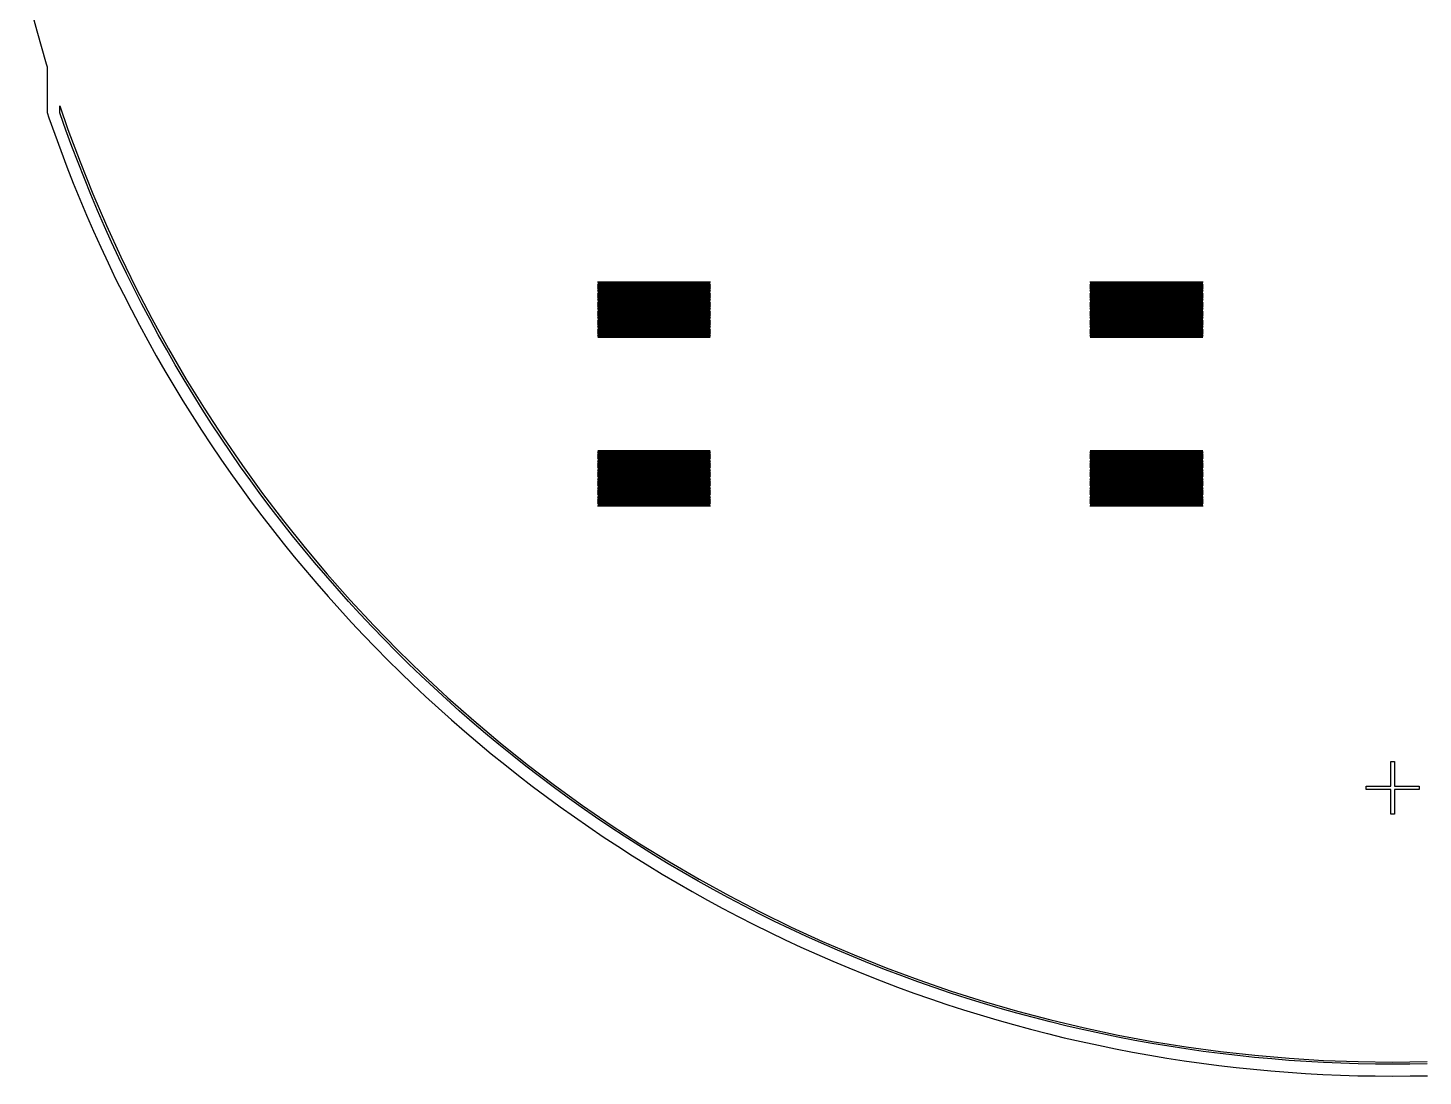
# Model space of a CAD drawing. Extents: x -18 to 83, y -18 to 83.
# Drawn here: x -16.25 to 33.33, y -18.25 to 19.02 of the extents above; entities that cross this region are included whole.
import ezdxf

# ---------------------------------------------------------------- set-up
doc = ezdxf.new("R2010")
doc.units = 0

msp = doc.modelspace()

# ---------------------------------------------------------------- linework, layer by layer
for p, q in [((-16.2516, 20.101), (-15.9388, 18.9144)), ((-15.9388, 18.9144), (-15.597, 17.7358)), ((-15.597, 17.7358), (-15.5641, 17.6318)), ((-15.5641, 17.6318), (-15.5641, 16.0025)), ((-15.5641, 16.0025), (-15.5032, 15.8218)), ((-15.115, 16.0008), (-15.115, 16.2421)), ((-15.115, 16.2421), (-14.8272, 15.4055)), ((-15.1013, 15.9601), (-15.115, 16.0008)), ((-14.8978, 15.3802), (-15.1013, 15.9601)), ((-15.5032, 15.8218), (-15.298, 15.2371)), ((-14.6872, 14.8029), (-14.8978, 15.3802)), ((-14.8272, 15.4055), (-14.3996, 14.2552)), ((-15.298, 15.2371), (-15.0856, 14.6549)), ((-15.0856, 14.6549), (-14.8661, 14.0753)), ((-14.4696, 14.2283), (-14.6872, 14.8029)), ((-14.8661, 14.0753), (-14.6396, 13.4985)), ((-14.2449, 13.6563), (-14.4696, 14.2283)), ((-14.3996, 14.2552), (-13.944, 13.1158)), ((-14.6396, 13.4985), (-14.4059, 12.9245)), ((-14.0133, 13.0871), (-14.2449, 13.6563)), ((-14.4059, 12.9245), (-14.1652, 12.3534)), ((-13.7746, 12.5209), (-14.0133, 13.0871)), ((-13.944, 13.1158), (-13.4605, 11.9879)), ((-13.5291, 11.9576), (-13.7746, 12.5209)), ((-14.1652, 12.3534), (-13.9176, 11.7853)), ((-13.2766, 11.3973), (-13.5291, 11.9576)), ((-13.4605, 11.9879), (-12.9495, 10.8722)), ((-13.9176, 11.7853), (-13.663, 11.2203)), ((-13.663, 11.2203), (-13.4015, 10.6585)), ((-13.0173, 10.8402), (-13.2766, 11.3973)), ((-13.4015, 10.6585), (-13.1331, 10.0999)), ((-12.7511, 10.2863), (-13.0173, 10.8402)), ((-12.9495, 10.8722), (-12.4112, 9.76942)), ((-13.1331, 10.0999), (-12.8578, 9.54463)), ((-12.4782, 9.73572), (-12.7511, 10.2863)), ((4, 9.97499), (4, 9.98499)), ((4, 9.98499), (8, 9.98499)), ((8, 9.97499), (4, 9.97499)), ((4, 9.935), (4, 9.94499)), ((4, 9.94499), (8, 9.94499)), ((8, 9.935), (4, 9.935)), ((8, 9.98499), (8, 9.97499)), ((8, 9.94499), (8, 9.935)), ((21.5, 9.97499), (21.5, 9.98499)), ((21.5, 9.98499), (25.5, 9.98499)), ((25.5, 9.97499), (21.5, 9.97499)), ((21.5, 9.935), (21.5, 9.94499)), ((21.5, 9.94499), (25.5, 9.94499)), ((25.5, 9.935), (21.5, 9.935)), ((25.5, 9.98499), (25.5, 9.97499)), ((25.5, 9.94499), (25.5, 9.935)), ((-12.8578, 9.54463), (-12.5758, 8.9928)), ((-12.1985, 9.18854), (-12.4782, 9.73572)), ((-12.4112, 9.76942), (-11.8461, 8.68016)), ((4, 9.89499), (4, 9.905)), ((4, 9.905), (8, 9.905)), ((8, 9.89499), (4, 9.89499)), ((4, 9.855), (4, 9.86499)), ((4, 9.86499), (8, 9.86499)), ((8, 9.855), (4, 9.855)), ((4, 9.81499), (4, 9.825)), ((4, 9.825), (8, 9.825)), ((8, 9.81499), (4, 9.81499)), ((4, 9.77499), (4, 9.78499)), ((4, 9.78499), (8, 9.78499)), ((8, 9.77499), (4, 9.77499)), ((4, 9.73499), (4, 9.745)), ((4, 9.745), (8, 9.745)), ((8, 9.73499), (4, 9.73499)), ((4, 9.69499), (4, 9.70499)), ((4, 9.70499), (8, 9.70499)), ((8, 9.69499), (4, 9.69499)), ((4, 9.655), (4, 9.66499)), ((4, 9.66499), (8, 9.66499)), ((8, 9.655), (4, 9.655)), ((4, 9.61499), (4, 9.625)), ((4, 9.625), (8, 9.625)), ((8, 9.61499), (4, 9.61499)), ((4, 9.575), (4, 9.58499)), ((4, 9.58499), (8, 9.58499)), ((8, 9.575), (4, 9.575)), ((4, 9.53499), (4, 9.545)), ((4, 9.545), (8, 9.545)), ((8, 9.53499), (4, 9.53499)), ((4, 9.495), (4, 9.50499)), ((4, 9.50499), (8, 9.50499)), ((8, 9.495), (4, 9.495)), ((4, 9.45499), (4, 9.465)), ((4, 9.465), (8, 9.465)), ((8, 9.45499), (4, 9.45499)), ((4, 9.41499), (4, 9.42499)), ((4, 9.42499), (8, 9.42499)), ((8, 9.905), (8, 9.89499)), ((8, 9.86499), (8, 9.855)), ((8, 9.825), (8, 9.81499)), ((8, 9.78499), (8, 9.77499)), ((8, 9.745), (8, 9.73499)), ((8, 9.70499), (8, 9.69499)), ((8, 9.66499), (8, 9.655)), ((8, 9.625), (8, 9.61499)), ((8, 9.58499), (8, 9.575)), ((8, 9.545), (8, 9.53499)), ((8, 9.50499), (8, 9.495)), ((8, 9.465), (8, 9.45499)), ((8, 9.42499), (8, 9.41499)), ((21.5, 9.89499), (21.5, 9.905)), ((21.5, 9.905), (25.5, 9.905)), ((25.5, 9.89499), (21.5, 9.89499)), ((21.5, 9.855), (21.5, 9.86499)), ((21.5, 9.86499), (25.5, 9.86499)), ((25.5, 9.855), (21.5, 9.855)), ((21.5, 9.81499), (21.5, 9.825)), ((21.5, 9.825), (25.5, 9.825)), ((25.5, 9.81499), (21.5, 9.81499)), ((21.5, 9.77499), (21.5, 9.78499)), ((21.5, 9.78499), (25.5, 9.78499)), ((25.5, 9.77499), (21.5, 9.77499)), ((21.5, 9.73499), (21.5, 9.745)), ((21.5, 9.745), (25.5, 9.745)), ((25.5, 9.73499), (21.5, 9.73499)), ((21.5, 9.69499), (21.5, 9.70499)), ((21.5, 9.70499), (25.5, 9.70499)), ((25.5, 9.69499), (21.5, 9.69499)), ((21.5, 9.655), (21.5, 9.66499)), ((21.5, 9.66499), (25.5, 9.66499)), ((25.5, 9.655), (21.5, 9.655)), ((21.5, 9.61499), (21.5, 9.625)), ((21.5, 9.625), (25.5, 9.625)), ((25.5, 9.61499), (21.5, 9.61499)), ((21.5, 9.575), (21.5, 9.58499)), ((21.5, 9.58499), (25.5, 9.58499)), ((25.5, 9.575), (21.5, 9.575)), ((21.5, 9.53499), (21.5, 9.545)), ((21.5, 9.545), (25.5, 9.545)), ((25.5, 9.53499), (21.5, 9.53499)), ((21.5, 9.495), (21.5, 9.50499)), ((21.5, 9.50499), (25.5, 9.50499)), ((25.5, 9.495), (21.5, 9.495)), ((21.5, 9.45499), (21.5, 9.465)), ((21.5, 9.465), (25.5, 9.465)), ((25.5, 9.45499), (21.5, 9.45499)), ((21.5, 9.41499), (21.5, 9.42499)), ((21.5, 9.42499), (25.5, 9.42499)), ((25.5, 9.905), (25.5, 9.89499)), ((25.5, 9.86499), (25.5, 9.855)), ((25.5, 9.825), (25.5, 9.81499)), ((25.5, 9.78499), (25.5, 9.77499)), ((25.5, 9.745), (25.5, 9.73499)), ((25.5, 9.70499), (25.5, 9.69499)), ((25.5, 9.66499), (25.5, 9.655)), ((25.5, 9.625), (25.5, 9.61499)), ((25.5, 9.58499), (25.5, 9.575)), ((25.5, 9.545), (25.5, 9.53499)), ((25.5, 9.50499), (25.5, 9.495)), ((25.5, 9.465), (25.5, 9.45499)), ((25.5, 9.42499), (25.5, 9.41499)), ((-12.5758, 8.9928), (-12.287, 8.44447)), ((-11.9122, 8.64482), (-12.1985, 9.18854)), ((8, 9.41499), (4, 9.41499)), ((4, 9.375), (4, 9.38499)), ((4, 9.38499), (8, 9.38499)), ((8, 9.375), (4, 9.375)), ((4, 9.33499), (4, 9.34499)), ((4, 9.34499), (8, 9.34499)), ((8, 9.33499), (4, 9.33499)), ((4, 9.295), (4, 9.30499)), ((4, 9.30499), (8, 9.30499)), ((8, 9.295), (4, 9.295)), ((4, 9.25499), (4, 9.265)), ((4, 9.265), (8, 9.265)), ((8, 9.25499), (4, 9.25499)), ((4, 9.215), (4, 9.22499)), ((4, 9.22499), (8, 9.22499)), ((8, 9.215), (4, 9.215)), ((4, 9.17499), (4, 9.185)), ((4, 9.185), (8, 9.185)), ((8, 9.17499), (4, 9.17499)), ((4, 9.13499), (4, 9.14499)), ((4, 9.14499), (8, 9.14499)), ((8, 9.13499), (4, 9.13499)), ((4, 9.09499), (4, 9.105)), ((4, 9.105), (8, 9.105)), ((8, 9.09499), (4, 9.09499)), ((4, 9.05499), (4, 9.06499)), ((4, 9.06499), (8, 9.06499)), ((8, 9.05499), (4, 9.05499)), ((4, 9.015), (4, 9.02499)), ((4, 9.02499), (8, 9.02499)), ((8, 9.015), (4, 9.015)), ((4, 8.97501), (4, 8.985)), ((4, 8.985), (8, 8.985)), ((8, 8.97501), (4, 8.97501)), ((4, 8.93501), (4, 8.94501)), ((4, 8.94501), (8, 8.94501)), ((8, 8.93501), (4, 8.93501)), ((8, 9.38499), (8, 9.375)), ((8, 9.34499), (8, 9.33499)), ((8, 9.30499), (8, 9.295)), ((8, 9.265), (8, 9.25499)), ((8, 9.22499), (8, 9.215)), ((8, 9.185), (8, 9.17499)), ((8, 9.14499), (8, 9.13499)), ((8, 9.105), (8, 9.09499)), ((8, 9.06499), (8, 9.05499)), ((8, 9.02499), (8, 9.015)), ((8, 8.985), (8, 8.97501)), ((8, 8.94501), (8, 8.93501)), ((25.5, 9.41499), (21.5, 9.41499)), ((21.5, 9.375), (21.5, 9.38499)), ((21.5, 9.38499), (25.5, 9.38499)), ((25.5, 9.375), (21.5, 9.375)), ((21.5, 9.33499), (21.5, 9.34499)), ((21.5, 9.34499), (25.5, 9.34499)), ((25.5, 9.33499), (21.5, 9.33499)), ((21.5, 9.295), (21.5, 9.30499)), ((21.5, 9.30499), (25.5, 9.30499)), ((25.5, 9.295), (21.5, 9.295)), ((21.5, 9.25499), (21.5, 9.265)), ((21.5, 9.265), (25.5, 9.265)), ((25.5, 9.25499), (21.5, 9.25499)), ((21.5, 9.215), (21.5, 9.22499)), ((21.5, 9.22499), (25.5, 9.22499)), ((25.5, 9.215), (21.5, 9.215)), ((21.5, 9.17499), (21.5, 9.185)), ((21.5, 9.185), (25.5, 9.185)), ((25.5, 9.17499), (21.5, 9.17499)), ((21.5, 9.13499), (21.5, 9.14499)), ((21.5, 9.14499), (25.5, 9.14499)), ((25.5, 9.13499), (21.5, 9.13499)), ((21.5, 9.09499), (21.5, 9.105)), ((21.5, 9.105), (25.5, 9.105)), ((25.5, 9.09499), (21.5, 9.09499)), ((21.5, 9.05499), (21.5, 9.06499)), ((21.5, 9.06499), (25.5, 9.06499)), ((25.5, 9.05499), (21.5, 9.05499)), ((21.5, 9.015), (21.5, 9.02499)), ((21.5, 9.02499), (25.5, 9.02499)), ((25.5, 9.015), (21.5, 9.015)), ((21.5, 8.97501), (21.5, 8.985)), ((21.5, 8.985), (25.5, 8.985)), ((25.5, 8.97501), (21.5, 8.97501)), ((21.5, 8.93501), (21.5, 8.94501)), ((21.5, 8.94501), (25.5, 8.94501)), ((25.5, 8.93501), (21.5, 8.93501)), ((25.5, 9.38499), (25.5, 9.375)), ((25.5, 9.34499), (25.5, 9.33499)), ((25.5, 9.30499), (25.5, 9.295)), ((25.5, 9.265), (25.5, 9.25499)), ((25.5, 9.22499), (25.5, 9.215)), ((25.5, 9.185), (25.5, 9.17499)), ((25.5, 9.14499), (25.5, 9.13499)), ((25.5, 9.105), (25.5, 9.09499)), ((25.5, 9.06499), (25.5, 9.05499)), ((25.5, 9.02499), (25.5, 9.015)), ((25.5, 8.985), (25.5, 8.97501)), ((25.5, 8.94501), (25.5, 8.93501)), ((-12.287, 8.44447), (-11.9915, 7.89972)), ((-11.6192, 8.10466), (-11.9122, 8.64482)), ((-11.8461, 8.68016), (-11.2543, 7.60509)), ((4, 8.895), (4, 8.90501)), ((4, 8.90501), (8, 8.90501)), ((8, 8.895), (4, 8.895)), ((4, 8.85501), (4, 8.86501)), ((4, 8.86501), (8, 8.86501)), ((8, 8.85501), (4, 8.85501)), ((4, 8.815), (4, 8.82501)), ((4, 8.82501), (8, 8.82501)), ((8, 8.815), (4, 8.815)), ((4, 8.77501), (4, 8.785)), ((4, 8.785), (8, 8.785)), ((8, 8.77501), (4, 8.77501)), ((4, 8.735), (4, 8.74501)), ((4, 8.74501), (8, 8.74501)), ((8, 8.735), (4, 8.735)), ((4, 8.69501), (4, 8.705)), ((4, 8.705), (8, 8.705)), ((8, 8.69501), (4, 8.69501)), ((4, 8.65501), (4, 8.66501)), ((4, 8.66501), (8, 8.66501)), ((8, 8.65501), (4, 8.65501)), ((4, 8.61501), (4, 8.625)), ((4, 8.625), (8, 8.625)), ((8, 8.61501), (4, 8.61501)), ((4, 8.57501), (4, 8.58501)), ((4, 8.58501), (8, 8.58501)), ((8, 8.57501), (4, 8.57501)), ((4, 8.535), (4, 8.54501)), ((4, 8.54501), (8, 8.54501)), ((8, 8.535), (4, 8.535)), ((4, 8.49501), (4, 8.505)), ((4, 8.505), (8, 8.505)), ((8, 8.49501), (4, 8.49501)), ((4, 8.455), (4, 8.46501)), ((4, 8.46501), (8, 8.46501)), ((8, 8.455), (4, 8.455)), ((8, 8.90501), (8, 8.895)), ((8, 8.86501), (8, 8.85501)), ((8, 8.82501), (8, 8.815)), ((8, 8.785), (8, 8.77501)), ((8, 8.74501), (8, 8.735)), ((8, 8.705), (8, 8.69501)), ((8, 8.66501), (8, 8.65501)), ((8, 8.625), (8, 8.61501)), ((8, 8.58501), (8, 8.57501)), ((8, 8.54501), (8, 8.535)), ((8, 8.505), (8, 8.49501)), ((8, 8.46501), (8, 8.455)), ((21.5, 8.895), (21.5, 8.90501)), ((21.5, 8.90501), (25.5, 8.90501)), ((25.5, 8.895), (21.5, 8.895)), ((21.5, 8.85501), (21.5, 8.86501)), ((21.5, 8.86501), (25.5, 8.86501)), ((25.5, 8.85501), (21.5, 8.85501)), ((21.5, 8.815), (21.5, 8.82501)), ((21.5, 8.82501), (25.5, 8.82501)), ((25.5, 8.815), (21.5, 8.815)), ((21.5, 8.77501), (21.5, 8.785)), ((21.5, 8.785), (25.5, 8.785)), ((25.5, 8.77501), (21.5, 8.77501)), ((21.5, 8.735), (21.5, 8.74501)), ((21.5, 8.74501), (25.5, 8.74501)), ((25.5, 8.735), (21.5, 8.735)), ((21.5, 8.69501), (21.5, 8.705)), ((21.5, 8.705), (25.5, 8.705)), ((25.5, 8.69501), (21.5, 8.69501)), ((21.5, 8.65501), (21.5, 8.66501)), ((21.5, 8.66501), (25.5, 8.66501)), ((25.5, 8.65501), (21.5, 8.65501)), ((21.5, 8.61501), (21.5, 8.625)), ((21.5, 8.625), (25.5, 8.625)), ((25.5, 8.61501), (21.5, 8.61501)), ((21.5, 8.57501), (21.5, 8.58501)), ((21.5, 8.58501), (25.5, 8.58501)), ((25.5, 8.57501), (21.5, 8.57501)), ((21.5, 8.535), (21.5, 8.54501)), ((21.5, 8.54501), (25.5, 8.54501)), ((25.5, 8.535), (21.5, 8.535)), ((21.5, 8.49501), (21.5, 8.505)), ((21.5, 8.505), (25.5, 8.505)), ((25.5, 8.49501), (21.5, 8.49501)), ((21.5, 8.455), (21.5, 8.46501)), ((21.5, 8.46501), (25.5, 8.46501)), ((25.5, 8.455), (21.5, 8.455)), ((25.5, 8.90501), (25.5, 8.895)), ((25.5, 8.86501), (25.5, 8.85501)), ((25.5, 8.82501), (25.5, 8.815)), ((25.5, 8.785), (25.5, 8.77501)), ((25.5, 8.74501), (25.5, 8.735)), ((25.5, 8.705), (25.5, 8.69501)), ((25.5, 8.66501), (25.5, 8.65501)), ((25.5, 8.625), (25.5, 8.61501)), ((25.5, 8.58501), (25.5, 8.57501)), ((25.5, 8.54501), (25.5, 8.535)), ((25.5, 8.505), (25.5, 8.49501)), ((25.5, 8.46501), (25.5, 8.455)), ((-11.3196, 7.56813), (-11.6192, 8.10466)), ((4, 8.41501), (4, 8.425)), ((4, 8.425), (8, 8.425)), ((8, 8.41501), (4, 8.41501)), ((4, 8.375), (4, 8.38501)), ((4, 8.38501), (8, 8.38501)), ((8, 8.375), (4, 8.375)), ((4, 8.33501), (4, 8.345)), ((4, 8.345), (8, 8.345)), ((8, 8.33501), (4, 8.33501)), ((4, 8.29501), (4, 8.30501)), ((4, 8.30501), (8, 8.30501)), ((8, 8.29501), (4, 8.29501)), ((4, 8.255), (4, 8.26501)), ((4, 8.26501), (8, 8.26501)), ((8, 8.255), (4, 8.255)), ((4, 8.21501), (4, 8.22501)), ((4, 8.22501), (8, 8.22501)), ((8, 8.21501), (4, 8.21501)), ((4, 8.175), (4, 8.18501)), ((4, 8.18501), (8, 8.18501)), ((8, 8.175), (4, 8.175)), ((4, 8.13501), (4, 8.145)), ((4, 8.145), (8, 8.145)), ((8, 8.13501), (4, 8.13501)), ((4, 8.095), (4, 8.10501)), ((4, 8.10501), (8, 8.10501)), ((8, 8.095), (4, 8.095)), ((4, 8.05501), (4, 8.065)), ((4, 8.065), (8, 8.065)), ((8, 8.05501), (4, 8.05501)), ((4, 8.01501), (4, 8.02501)), ((4, 8.02501), (8, 8.02501)), ((8, 8.01501), (4, 8.01501)), ((8, 8.425), (8, 8.41501)), ((8, 8.38501), (8, 8.375)), ((8, 8.345), (8, 8.33501)), ((8, 8.30501), (8, 8.29501)), ((8, 8.26501), (8, 8.255)), ((8, 8.22501), (8, 8.21501)), ((8, 8.18501), (8, 8.175)), ((8, 8.145), (8, 8.13501)), ((8, 8.10501), (8, 8.095)), ((8, 8.065), (8, 8.05501)), ((8, 8.02501), (8, 8.01501)), ((21.5, 8.41501), (21.5, 8.425)), ((21.5, 8.425), (25.5, 8.425)), ((25.5, 8.41501), (21.5, 8.41501)), ((21.5, 8.375), (21.5, 8.38501)), ((21.5, 8.38501), (25.5, 8.38501)), ((25.5, 8.375), (21.5, 8.375)), ((21.5, 8.33501), (21.5, 8.345)), ((21.5, 8.345), (25.5, 8.345)), ((25.5, 8.33501), (21.5, 8.33501)), ((21.5, 8.29501), (21.5, 8.30501)), ((21.5, 8.30501), (25.5, 8.30501)), ((25.5, 8.29501), (21.5, 8.29501)), ((21.5, 8.255), (21.5, 8.26501)), ((21.5, 8.26501), (25.5, 8.26501)), ((25.5, 8.255), (21.5, 8.255)), ((21.5, 8.21501), (21.5, 8.22501)), ((21.5, 8.22501), (25.5, 8.22501)), ((25.5, 8.21501), (21.5, 8.21501)), ((21.5, 8.175), (21.5, 8.18501)), ((21.5, 8.18501), (25.5, 8.18501)), ((25.5, 8.175), (21.5, 8.175)), ((21.5, 8.13501), (21.5, 8.145)), ((21.5, 8.145), (25.5, 8.145)), ((25.5, 8.13501), (21.5, 8.13501)), ((21.5, 8.095), (21.5, 8.10501)), ((21.5, 8.10501), (25.5, 8.10501)), ((25.5, 8.095), (21.5, 8.095)), ((21.5, 8.05501), (21.5, 8.065)), ((21.5, 8.065), (25.5, 8.065)), ((25.5, 8.05501), (21.5, 8.05501)), ((21.5, 8.01501), (21.5, 8.02501)), ((21.5, 8.02501), (25.5, 8.02501)), ((25.5, 8.01501), (21.5, 8.01501)), ((25.5, 8.425), (25.5, 8.41501)), ((25.5, 8.38501), (25.5, 8.375)), ((25.5, 8.345), (25.5, 8.33501)), ((25.5, 8.30501), (25.5, 8.29501)), ((25.5, 8.26501), (25.5, 8.255)), ((25.5, 8.22501), (25.5, 8.21501)), ((25.5, 8.18501), (25.5, 8.175)), ((25.5, 8.145), (25.5, 8.13501)), ((25.5, 8.10501), (25.5, 8.095)), ((25.5, 8.065), (25.5, 8.05501)), ((25.5, 8.02501), (25.5, 8.01501)), ((-11.9915, 7.89972), (-11.6894, 7.35864)), ((-11.0134, 7.03532), (-11.3196, 7.56813)), ((-11.2543, 7.60509), (-10.6364, 6.54486)), ((-11.6894, 7.35864), (-11.3806, 6.82132)), ((-10.7008, 6.50632), (-11.0134, 7.03532)), ((-11.3806, 6.82132), (-11.0653, 6.28781)), ((-10.3816, 5.98119), (-10.7008, 6.50632)), ((-10.6364, 6.54486), (-9.99268, 5.50011)), ((-11.0653, 6.28781), (-10.7434, 5.75822)), ((-10.056, 5.46001), (-10.3816, 5.98119)), ((-10.7434, 5.75822), (-10.4151, 5.23262)), ((-9.72409, 4.94286), (-10.056, 5.46001)), ((-9.99268, 5.50011), (-9.32347, 4.47148)), ((-10.4151, 5.23262), (-10.0803, 4.71109)), ((-10.0803, 4.71109), (-9.73921, 4.19371)), ((-9.38583, 4.42982), (-9.72409, 4.94286)), ((-9.32347, 4.47148), (-8.62923, 3.45958)), ((-9.73921, 4.19371), (-9.39175, 3.68056)), ((-9.04131, 3.92099), (-9.38583, 4.42982)), ((4, 3.97499), (4, 3.98499)), ((4, 3.98499), (8, 3.98499)), ((8, 3.97499), (4, 3.97499)), ((8, 3.98499), (8, 3.97499)), ((21.5, 3.97499), (21.5, 3.98499)), ((21.5, 3.98499), (25.5, 3.98499)), ((25.5, 3.97499), (21.5, 3.97499)), ((25.5, 3.98499), (25.5, 3.97499)), ((-9.39175, 3.68056), (-9.03802, 3.17169)), ((-8.69055, 3.41641), (-9.04131, 3.92099)), ((4, 3.935), (4, 3.94499)), ((4, 3.94499), (8, 3.94499)), ((8, 3.935), (4, 3.935)), ((4, 3.89499), (4, 3.905)), ((4, 3.905), (8, 3.905)), ((8, 3.89499), (4, 3.89499)), ((4, 3.855), (4, 3.86499)), ((4, 3.86499), (8, 3.86499)), ((8, 3.855), (4, 3.855)), ((4, 3.81499), (4, 3.825)), ((4, 3.825), (8, 3.825)), ((8, 3.81499), (4, 3.81499)), ((4, 3.77499), (4, 3.78499)), ((4, 3.78499), (8, 3.78499)), ((8, 3.77499), (4, 3.77499)), ((4, 3.73499), (4, 3.745)), ((4, 3.745), (8, 3.745)), ((8, 3.73499), (4, 3.73499)), ((4, 3.69499), (4, 3.70499)), ((4, 3.70499), (8, 3.70499)), ((8, 3.69499), (4, 3.69499)), ((4, 3.655), (4, 3.66499)), ((4, 3.66499), (8, 3.66499)), ((8, 3.655), (4, 3.655)), ((4, 3.61499), (4, 3.625)), ((4, 3.625), (8, 3.625)), ((8, 3.61499), (4, 3.61499)), ((4, 3.575), (4, 3.58499)), ((4, 3.58499), (8, 3.58499)), ((8, 3.575), (4, 3.575)), ((4, 3.53499), (4, 3.545)), ((4, 3.545), (8, 3.545)), ((8, 3.53499), (4, 3.53499)), ((4, 3.495), (4, 3.50499)), ((4, 3.50499), (8, 3.50499)), ((8, 3.495), (4, 3.495)), ((8, 3.94499), (8, 3.935)), ((8, 3.905), (8, 3.89499)), ((8, 3.86499), (8, 3.855)), ((8, 3.825), (8, 3.81499)), ((8, 3.78499), (8, 3.77499)), ((8, 3.745), (8, 3.73499)), ((8, 3.70499), (8, 3.69499)), ((8, 3.66499), (8, 3.655)), ((8, 3.625), (8, 3.61499)), ((8, 3.58499), (8, 3.575)), ((8, 3.545), (8, 3.53499)), ((8, 3.50499), (8, 3.495)), ((21.5, 3.935), (21.5, 3.94499)), ((21.5, 3.94499), (25.5, 3.94499)), ((25.5, 3.935), (21.5, 3.935)), ((21.5, 3.89499), (21.5, 3.905)), ((21.5, 3.905), (25.5, 3.905)), ((25.5, 3.89499), (21.5, 3.89499)), ((21.5, 3.855), (21.5, 3.86499)), ((21.5, 3.86499), (25.5, 3.86499)), ((25.5, 3.855), (21.5, 3.855)), ((21.5, 3.81499), (21.5, 3.825)), ((21.5, 3.825), (25.5, 3.825)), ((25.5, 3.81499), (21.5, 3.81499)), ((21.5, 3.77499), (21.5, 3.78499)), ((21.5, 3.78499), (25.5, 3.78499)), ((25.5, 3.77499), (21.5, 3.77499)), ((21.5, 3.73499), (21.5, 3.745)), ((21.5, 3.745), (25.5, 3.745)), ((25.5, 3.73499), (21.5, 3.73499)), ((21.5, 3.69499), (21.5, 3.70499)), ((21.5, 3.70499), (25.5, 3.70499)), ((25.5, 3.69499), (21.5, 3.69499)), ((21.5, 3.655), (21.5, 3.66499)), ((21.5, 3.66499), (25.5, 3.66499)), ((25.5, 3.655), (21.5, 3.655)), ((21.5, 3.61499), (21.5, 3.625)), ((21.5, 3.625), (25.5, 3.625)), ((25.5, 3.61499), (21.5, 3.61499)), ((21.5, 3.575), (21.5, 3.58499)), ((21.5, 3.58499), (25.5, 3.58499)), ((25.5, 3.575), (21.5, 3.575)), ((21.5, 3.53499), (21.5, 3.545)), ((21.5, 3.545), (25.5, 3.545)), ((25.5, 3.53499), (21.5, 3.53499)), ((21.5, 3.495), (21.5, 3.50499)), ((21.5, 3.50499), (25.5, 3.50499)), ((25.5, 3.495), (21.5, 3.495)), ((25.5, 3.94499), (25.5, 3.935)), ((25.5, 3.905), (25.5, 3.89499)), ((25.5, 3.86499), (25.5, 3.855)), ((25.5, 3.825), (25.5, 3.81499)), ((25.5, 3.78499), (25.5, 3.77499)), ((25.5, 3.745), (25.5, 3.73499)), ((25.5, 3.70499), (25.5, 3.69499)), ((25.5, 3.66499), (25.5, 3.655)), ((25.5, 3.625), (25.5, 3.61499)), ((25.5, 3.58499), (25.5, 3.575)), ((25.5, 3.545), (25.5, 3.53499)), ((25.5, 3.50499), (25.5, 3.495)), ((-9.03802, 3.17169), (-8.67809, 2.66722)), ((-8.33363, 2.91618), (-8.69055, 3.41641)), ((-8.62923, 3.45958), (-7.91037, 2.46503)), ((4, 3.45499), (4, 3.465)), ((4, 3.465), (8, 3.465)), ((8, 3.45499), (4, 3.45499)), ((4, 3.41499), (4, 3.42499)), ((4, 3.42499), (8, 3.42499)), ((8, 3.41499), (4, 3.41499)), ((4, 3.375), (4, 3.38499)), ((4, 3.38499), (8, 3.38499)), ((8, 3.375), (4, 3.375)), ((4, 3.33499), (4, 3.34499)), ((4, 3.34499), (8, 3.34499)), ((8, 3.33499), (4, 3.33499)), ((4, 3.295), (4, 3.30499)), ((4, 3.30499), (8, 3.30499)), ((8, 3.295), (4, 3.295)), ((4, 3.25499), (4, 3.265)), ((4, 3.265), (8, 3.265)), ((8, 3.25499), (4, 3.25499)), ((4, 3.215), (4, 3.22499)), ((4, 3.22499), (8, 3.22499)), ((8, 3.215), (4, 3.215)), ((4, 3.17499), (4, 3.185)), ((4, 3.185), (8, 3.185)), ((8, 3.17499), (4, 3.17499)), ((4, 3.13499), (4, 3.14499)), ((4, 3.14499), (8, 3.14499)), ((8, 3.13499), (4, 3.13499)), ((4, 3.09499), (4, 3.105)), ((4, 3.105), (8, 3.105)), ((8, 3.09499), (4, 3.09499)), ((4, 3.05499), (4, 3.06499)), ((4, 3.06499), (8, 3.06499)), ((8, 3.05499), (4, 3.05499)), ((4, 3.015), (4, 3.02499)), ((4, 3.02499), (8, 3.02499)), ((8, 3.015), (4, 3.015)), ((4, 2.97501), (4, 2.985)), ((4, 2.985), (8, 2.985)), ((8, 3.465), (8, 3.45499)), ((8, 3.42499), (8, 3.41499)), ((8, 3.38499), (8, 3.375)), ((8, 3.34499), (8, 3.33499)), ((8, 3.30499), (8, 3.295)), ((8, 3.265), (8, 3.25499)), ((8, 3.22499), (8, 3.215)), ((8, 3.185), (8, 3.17499)), ((8, 3.14499), (8, 3.13499)), ((8, 3.105), (8, 3.09499)), ((8, 3.06499), (8, 3.05499)), ((8, 3.02499), (8, 3.015)), ((8, 2.985), (8, 2.97501)), ((21.5, 3.45499), (21.5, 3.465)), ((21.5, 3.465), (25.5, 3.465)), ((25.5, 3.45499), (21.5, 3.45499)), ((21.5, 3.41499), (21.5, 3.42499)), ((21.5, 3.42499), (25.5, 3.42499)), ((25.5, 3.41499), (21.5, 3.41499)), ((21.5, 3.375), (21.5, 3.38499)), ((21.5, 3.38499), (25.5, 3.38499)), ((25.5, 3.375), (21.5, 3.375)), ((21.5, 3.33499), (21.5, 3.34499)), ((21.5, 3.34499), (25.5, 3.34499)), ((25.5, 3.33499), (21.5, 3.33499)), ((21.5, 3.295), (21.5, 3.30499)), ((21.5, 3.30499), (25.5, 3.30499)), ((25.5, 3.295), (21.5, 3.295)), ((21.5, 3.25499), (21.5, 3.265)), ((21.5, 3.265), (25.5, 3.265)), ((25.5, 3.25499), (21.5, 3.25499)), ((21.5, 3.215), (21.5, 3.22499)), ((21.5, 3.22499), (25.5, 3.22499)), ((25.5, 3.215), (21.5, 3.215)), ((21.5, 3.17499), (21.5, 3.185)), ((21.5, 3.185), (25.5, 3.185)), ((25.5, 3.17499), (21.5, 3.17499)), ((21.5, 3.13499), (21.5, 3.14499)), ((21.5, 3.14499), (25.5, 3.14499)), ((25.5, 3.13499), (21.5, 3.13499)), ((21.5, 3.09499), (21.5, 3.105)), ((21.5, 3.105), (25.5, 3.105)), ((25.5, 3.09499), (21.5, 3.09499)), ((21.5, 3.05499), (21.5, 3.06499)), ((21.5, 3.06499), (25.5, 3.06499)), ((25.5, 3.05499), (21.5, 3.05499)), ((21.5, 3.015), (21.5, 3.02499)), ((21.5, 3.02499), (25.5, 3.02499)), ((25.5, 3.015), (21.5, 3.015)), ((21.5, 2.97501), (21.5, 2.985)), ((21.5, 2.985), (25.5, 2.985)), ((25.5, 3.465), (25.5, 3.45499)), ((25.5, 3.42499), (25.5, 3.41499)), ((25.5, 3.38499), (25.5, 3.375)), ((25.5, 3.34499), (25.5, 3.33499)), ((25.5, 3.30499), (25.5, 3.295)), ((25.5, 3.265), (25.5, 3.25499)), ((25.5, 3.22499), (25.5, 3.215)), ((25.5, 3.185), (25.5, 3.17499)), ((25.5, 3.14499), (25.5, 3.13499)), ((25.5, 3.105), (25.5, 3.09499)), ((25.5, 3.06499), (25.5, 3.05499)), ((25.5, 3.02499), (25.5, 3.015)), ((25.5, 2.985), (25.5, 2.97501)), ((-8.67809, 2.66722), (-8.31198, 2.16719)), ((-7.97061, 2.42036), (-8.33363, 2.91618)), ((8, 2.97501), (4, 2.97501)), ((4, 2.93501), (4, 2.94501)), ((4, 2.94501), (8, 2.94501)), ((8, 2.93501), (4, 2.93501)), ((4, 2.895), (4, 2.90501)), ((4, 2.90501), (8, 2.90501)), ((8, 2.895), (4, 2.895)), ((4, 2.85501), (4, 2.86501)), ((4, 2.86501), (8, 2.86501)), ((8, 2.85501), (4, 2.85501)), ((4, 2.815), (4, 2.82501)), ((4, 2.82501), (8, 2.82501)), ((8, 2.815), (4, 2.815)), ((4, 2.77501), (4, 2.785)), ((4, 2.785), (8, 2.785)), ((8, 2.77501), (4, 2.77501)), ((4, 2.735), (4, 2.74501)), ((4, 2.74501), (8, 2.74501)), ((8, 2.735), (4, 2.735)), ((4, 2.69501), (4, 2.705)), ((4, 2.705), (8, 2.705)), ((8, 2.69501), (4, 2.69501)), ((4, 2.65501), (4, 2.66501)), ((4, 2.66501), (8, 2.66501)), ((8, 2.65501), (4, 2.65501)), ((4, 2.61501), (4, 2.625)), ((4, 2.625), (8, 2.625)), ((8, 2.61501), (4, 2.61501)), ((4, 2.57501), (4, 2.58501)), ((4, 2.58501), (8, 2.58501)), ((8, 2.57501), (4, 2.57501)), ((4, 2.535), (4, 2.54501)), ((4, 2.54501), (8, 2.54501)), ((8, 2.535), (4, 2.535)), ((4, 2.49501), (4, 2.505)), ((4, 2.505), (8, 2.505)), ((8, 2.49501), (4, 2.49501)), ((8, 2.94501), (8, 2.93501)), ((8, 2.90501), (8, 2.895)), ((8, 2.86501), (8, 2.85501)), ((8, 2.82501), (8, 2.815)), ((8, 2.785), (8, 2.77501)), ((8, 2.74501), (8, 2.735)), ((8, 2.705), (8, 2.69501)), ((8, 2.66501), (8, 2.65501)), ((8, 2.625), (8, 2.61501)), ((8, 2.58501), (8, 2.57501)), ((8, 2.54501), (8, 2.535)), ((8, 2.505), (8, 2.49501)), ((25.5, 2.97501), (21.5, 2.97501)), ((21.5, 2.93501), (21.5, 2.94501)), ((21.5, 2.94501), (25.5, 2.94501)), ((25.5, 2.93501), (21.5, 2.93501)), ((21.5, 2.895), (21.5, 2.90501)), ((21.5, 2.90501), (25.5, 2.90501)), ((25.5, 2.895), (21.5, 2.895)), ((21.5, 2.85501), (21.5, 2.86501)), ((21.5, 2.86501), (25.5, 2.86501)), ((25.5, 2.85501), (21.5, 2.85501)), ((21.5, 2.815), (21.5, 2.82501)), ((21.5, 2.82501), (25.5, 2.82501)), ((25.5, 2.815), (21.5, 2.815)), ((21.5, 2.77501), (21.5, 2.785)), ((21.5, 2.785), (25.5, 2.785)), ((25.5, 2.77501), (21.5, 2.77501)), ((21.5, 2.735), (21.5, 2.74501)), ((21.5, 2.74501), (25.5, 2.74501)), ((25.5, 2.735), (21.5, 2.735)), ((21.5, 2.69501), (21.5, 2.705)), ((21.5, 2.705), (25.5, 2.705)), ((25.5, 2.69501), (21.5, 2.69501)), ((21.5, 2.65501), (21.5, 2.66501)), ((21.5, 2.66501), (25.5, 2.66501)), ((25.5, 2.65501), (21.5, 2.65501)), ((21.5, 2.61501), (21.5, 2.625)), ((21.5, 2.625), (25.5, 2.625)), ((25.5, 2.61501), (21.5, 2.61501)), ((21.5, 2.57501), (21.5, 2.58501)), ((21.5, 2.58501), (25.5, 2.58501)), ((25.5, 2.57501), (21.5, 2.57501)), ((21.5, 2.535), (21.5, 2.54501)), ((21.5, 2.54501), (25.5, 2.54501)), ((25.5, 2.535), (21.5, 2.535)), ((21.5, 2.49501), (21.5, 2.505)), ((21.5, 2.505), (25.5, 2.505)), ((25.5, 2.49501), (21.5, 2.49501)), ((25.5, 2.94501), (25.5, 2.93501)), ((25.5, 2.90501), (25.5, 2.895)), ((25.5, 2.86501), (25.5, 2.85501)), ((25.5, 2.82501), (25.5, 2.815)), ((25.5, 2.785), (25.5, 2.77501)), ((25.5, 2.74501), (25.5, 2.735)), ((25.5, 2.705), (25.5, 2.69501)), ((25.5, 2.66501), (25.5, 2.65501)), ((25.5, 2.625), (25.5, 2.61501)), ((25.5, 2.58501), (25.5, 2.57501)), ((25.5, 2.54501), (25.5, 2.535)), ((25.5, 2.505), (25.5, 2.49501)), ((-8.31198, 2.16719), (-7.93976, 1.67169)), ((-7.60153, 1.92905), (-7.97061, 2.42036)), ((-7.91037, 2.46503), (-7.16731, 1.48842)), ((4, 2.455), (4, 2.46501)), ((4, 2.46501), (8, 2.46501)), ((8, 2.455), (4, 2.455)), ((4, 2.41501), (4, 2.425)), ((4, 2.425), (8, 2.425)), ((8, 2.41501), (4, 2.41501)), ((4, 2.375), (4, 2.38501)), ((4, 2.38501), (8, 2.38501)), ((8, 2.375), (4, 2.375)), ((4, 2.33501), (4, 2.345)), ((4, 2.345), (8, 2.345)), ((8, 2.33501), (4, 2.33501)), ((4, 2.29501), (4, 2.30501)), ((4, 2.30501), (8, 2.30501)), ((8, 2.29501), (4, 2.29501)), ((4, 2.255), (4, 2.26501)), ((4, 2.26501), (8, 2.26501)), ((8, 2.255), (4, 2.255)), ((4, 2.21501), (4, 2.22501)), ((4, 2.22501), (8, 2.22501)), ((8, 2.21501), (4, 2.21501)), ((4, 2.175), (4, 2.18501)), ((4, 2.18501), (8, 2.18501)), ((8, 2.175), (4, 2.175)), ((4, 2.13501), (4, 2.145)), ((4, 2.145), (8, 2.145)), ((8, 2.13501), (4, 2.13501)), ((4, 2.095), (4, 2.10501)), ((4, 2.10501), (8, 2.10501)), ((8, 2.095), (4, 2.095)), ((4, 2.05501), (4, 2.065)), ((4, 2.065), (8, 2.065)), ((8, 2.05501), (4, 2.05501)), ((4, 2.01501), (4, 2.02501)), ((4, 2.02501), (8, 2.02501)), ((8, 2.01501), (4, 2.01501)), ((8, 2.46501), (8, 2.455)), ((8, 2.425), (8, 2.41501)), ((8, 2.38501), (8, 2.375)), ((8, 2.345), (8, 2.33501)), ((8, 2.30501), (8, 2.29501)), ((8, 2.26501), (8, 2.255)), ((8, 2.22501), (8, 2.21501)), ((8, 2.18501), (8, 2.175)), ((8, 2.145), (8, 2.13501)), ((8, 2.10501), (8, 2.095)), ((8, 2.065), (8, 2.05501)), ((8, 2.02501), (8, 2.01501)), ((21.5, 2.455), (21.5, 2.46501)), ((21.5, 2.46501), (25.5, 2.46501)), ((25.5, 2.455), (21.5, 2.455)), ((21.5, 2.41501), (21.5, 2.425)), ((21.5, 2.425), (25.5, 2.425)), ((25.5, 2.41501), (21.5, 2.41501)), ((21.5, 2.375), (21.5, 2.38501)), ((21.5, 2.38501), (25.5, 2.38501)), ((25.5, 2.375), (21.5, 2.375)), ((21.5, 2.33501), (21.5, 2.345)), ((21.5, 2.345), (25.5, 2.345)), ((25.5, 2.33501), (21.5, 2.33501)), ((21.5, 2.29501), (21.5, 2.30501)), ((21.5, 2.30501), (25.5, 2.30501)), ((25.5, 2.29501), (21.5, 2.29501)), ((21.5, 2.255), (21.5, 2.26501)), ((21.5, 2.26501), (25.5, 2.26501)), ((25.5, 2.255), (21.5, 2.255)), ((21.5, 2.21501), (21.5, 2.22501)), ((21.5, 2.22501), (25.5, 2.22501)), ((25.5, 2.21501), (21.5, 2.21501)), ((21.5, 2.175), (21.5, 2.18501)), ((21.5, 2.18501), (25.5, 2.18501)), ((25.5, 2.175), (21.5, 2.175)), ((21.5, 2.13501), (21.5, 2.145)), ((21.5, 2.145), (25.5, 2.145)), ((25.5, 2.13501), (21.5, 2.13501)), ((21.5, 2.095), (21.5, 2.10501)), ((21.5, 2.10501), (25.5, 2.10501)), ((25.5, 2.095), (21.5, 2.095)), ((21.5, 2.05501), (21.5, 2.065)), ((21.5, 2.065), (25.5, 2.065)), ((25.5, 2.05501), (21.5, 2.05501)), ((21.5, 2.01501), (21.5, 2.02501)), ((21.5, 2.02501), (25.5, 2.02501)), ((25.5, 2.01501), (21.5, 2.01501)), ((25.5, 2.46501), (25.5, 2.455)), ((25.5, 2.425), (25.5, 2.41501)), ((25.5, 2.38501), (25.5, 2.375)), ((25.5, 2.345), (25.5, 2.33501)), ((25.5, 2.30501), (25.5, 2.29501)), ((25.5, 2.26501), (25.5, 2.255)), ((25.5, 2.22501), (25.5, 2.21501)), ((25.5, 2.18501), (25.5, 2.175)), ((25.5, 2.145), (25.5, 2.13501)), ((25.5, 2.10501), (25.5, 2.095)), ((25.5, 2.065), (25.5, 2.05501)), ((25.5, 2.02501), (25.5, 2.01501)), ((-7.93976, 1.67169), (-7.56149, 1.18082)), ((-7.22644, 1.44229), (-7.60153, 1.92905)), ((-7.16731, 1.48842), (-6.40051, 0.53033)), ((-7.56149, 1.18082), (-7.17723, 0.69459)), ((-6.84541, 0.96018), (-7.22644, 1.44229)), ((-7.17723, 0.69459), (-6.78702, 0.21315)), ((-6.4585, 0.48276), (-6.84541, 0.96018)), ((-6.40051, 0.53033), (-5.61043, -0.40863)), ((-6.78702, 0.21315), (-6.39095, -0.26349)), ((-6.06575, 0.01015), (-6.4585, 0.48276)), ((-5.66722, -0.45763), (-6.06575, 0.01015)), ((-6.39095, -0.26349), (-5.98904, -0.73523)), ((-5.263, -0.92047), (-5.66722, -0.45763)), ((-5.61043, -0.40863), (-4.79755, -1.32794)), ((-5.98904, -0.73523), (-5.58138, -1.202)), ((-4.85312, -1.37831), (-5.263, -0.92047)), ((-5.58138, -1.202), (-5.16803, -1.66373)), ((-4.43765, -1.83109), (-4.85312, -1.37831)), ((-4.79755, -1.32794), (-3.96234, -2.22702)), ((-5.16803, -1.66373), (-4.74904, -2.12035)), ((-4.01666, -2.27873), (-4.43765, -1.83109)), ((-4.74904, -2.12035), (-4.32448, -2.57179)), ((-3.59021, -2.72119), (-4.01666, -2.27873)), ((-3.96234, -2.22702), (-3.10533, -3.10533)), ((-4.32448, -2.57179), (-3.89439, -3.01799)), ((-3.15837, -3.15837), (-3.59021, -2.72119)), ((-3.89439, -3.01799), (-3.45889, -3.45889)), ((-3.45889, -3.45889), (-3.01799, -3.89439)), ((-2.72119, -3.59021), (-3.15837, -3.15837)), ((-3.10533, -3.10533), (-2.22702, -3.96234)), ((-3.01799, -3.89439), (-2.57179, -4.32448)), ((-2.27873, -4.01666), (-2.72119, -3.59021)), ((-2.22702, -3.96234), (-1.32794, -4.79755)), ((-2.57179, -4.32448), (-2.12035, -4.74904)), ((-1.83109, -4.43765), (-2.27873, -4.01666)), ((-1.37831, -4.85312), (-1.83109, -4.43765)), ((-2.12035, -4.74904), (-1.66373, -5.16803)), ((-0.92047, -5.263), (-1.37831, -4.85312)), ((-1.32794, -4.79755), (-0.40863, -5.61043)), ((-1.66373, -5.16803), (-1.202, -5.58138)), ((-0.45763, -5.66722), (-0.92047, -5.263)), ((-1.202, -5.58138), (-0.73523, -5.98904)), ((0.01015, -6.06575), (-0.45763, -5.66722)), ((-0.40863, -5.61043), (0.53033, -6.40051)), ((-0.73523, -5.98904), (-0.26349, -6.39095)), ((-0.26349, -6.39095), (0.21315, -6.78702)), ((0.48276, -6.4585), (0.01015, -6.06575)), ((0.53033, -6.40051), (1.48842, -7.16731)), ((0.21315, -6.78702), (0.69459, -7.17723)), ((0.96018, -6.84541), (0.48276, -6.4585)), ((1.44229, -7.22644), (0.96018, -6.84541)), ((0.69459, -7.17723), (1.18082, -7.56149)), ((1.92905, -7.60153), (1.44229, -7.22644)), ((1.48842, -7.16731), (2.46503, -7.91037)), ((32.1875, -7.9375), (32.1875, -7.0625)), ((32.1875, -7.0625), (32.3125, -7.0625)), ((32.3125, -7.0625), (32.3125, -7.9375)), ((1.18082, -7.56149), (1.67169, -7.93976)), ((2.42036, -7.97061), (1.92905, -7.60153)), ((2.46503, -7.91037), (3.45958, -8.62923)), ((1.67169, -7.93976), (2.16719, -8.31198)), ((2.16719, -8.31198), (2.66722, -8.67809)), ((2.91618, -8.33363), (2.42036, -7.97061)), ((3.41641, -8.69055), (2.91618, -8.33363)), ((31.3125, -8.0625), (31.3125, -7.9375)), ((31.3125, -7.9375), (32.1875, -7.9375)), ((32.1875, -8.0625), (31.3125, -8.0625)), ((32.1875, -8.9375), (32.1875, -8.0625)), ((32.3125, -7.9375), (33.1875, -7.9375)), ((33.1875, -8.0625), (32.3125, -8.0625)), ((32.3125, -8.0625), (32.3125, -8.9375)), ((33.1875, -7.9375), (33.1875, -8.0625)), ((2.66722, -8.67809), (3.17169, -9.03802)), ((3.92099, -9.04131), (3.41641, -8.69055)), ((3.45958, -8.62923), (4.47148, -9.32347)), ((3.17169, -9.03802), (3.68056, -9.39175)), ((3.68056, -9.39175), (4.19371, -9.73921)), ((4.42982, -9.38583), (3.92099, -9.04131)), ((4.94286, -9.72409), (4.42982, -9.38583)), ((4.47148, -9.32347), (5.50011, -9.99268)), ((32.3125, -8.9375), (32.1875, -8.9375)), ((4.19371, -9.73921), (4.71109, -10.0803)), ((5.46001, -10.056), (4.94286, -9.72409)), ((4.71109, -10.0803), (5.23262, -10.4151)), ((5.98119, -10.3816), (5.46001, -10.056)), ((5.50011, -9.99268), (6.54486, -10.6364)), ((6.50632, -10.7008), (5.98119, -10.3816)), ((5.23262, -10.4151), (5.75822, -10.7434)), ((5.75822, -10.7434), (6.28781, -11.0653)), ((7.03532, -11.0134), (6.50632, -10.7008)), ((6.54486, -10.6364), (7.60509, -11.2543)), ((6.28781, -11.0653), (6.82132, -11.3806)), ((6.82132, -11.3806), (7.35864, -11.6894)), ((7.56813, -11.3196), (7.03532, -11.0134)), ((8.10466, -11.6192), (7.56813, -11.3196)), ((7.60509, -11.2543), (8.68016, -11.8461)), ((7.35864, -11.6894), (7.89972, -11.9915)), ((8.64482, -11.9122), (8.10466, -11.6192)), ((8.68016, -11.8461), (9.76942, -12.4112)), ((7.89972, -11.9915), (8.44447, -12.287)), ((8.44447, -12.287), (8.9928, -12.5758)), ((9.18854, -12.1985), (8.64482, -11.9122)), ((9.73572, -12.4782), (9.18854, -12.1985)), ((8.9928, -12.5758), (9.54463, -12.8578)), ((9.54463, -12.8578), (10.0999, -13.1331)), ((10.2863, -12.7511), (9.73572, -12.4782)), ((9.76942, -12.4112), (10.8722, -12.9495)), ((10.8402, -13.0173), (10.2863, -12.7511)), ((10.0999, -13.1331), (10.6585, -13.4015)), ((11.3973, -13.2766), (10.8402, -13.0173)), ((10.8722, -12.9495), (11.9879, -13.4605)), ((11.9576, -13.5291), (11.3973, -13.2766)), ((10.6585, -13.4015), (11.2203, -13.663)), ((11.2203, -13.663), (11.7853, -13.9176)), ((12.5209, -13.7746), (11.9576, -13.5291)), ((11.9879, -13.4605), (13.1158, -13.944)), ((13.0871, -14.0133), (12.5209, -13.7746)), ((11.7853, -13.9176), (12.3534, -14.1652)), ((12.3534, -14.1652), (12.9245, -14.4059)), ((13.6563, -14.2449), (13.0871, -14.0133)), ((13.1158, -13.944), (14.2552, -14.3996)), ((14.2283, -14.4696), (13.6563, -14.2449)), ((12.9245, -14.4059), (13.4985, -14.6396)), ((13.4985, -14.6396), (14.0753, -14.8661)), ((14.0753, -14.8661), (14.6549, -15.0856)), ((14.8029, -14.6872), (14.2283, -14.4696)), ((14.2552, -14.3996), (15.4055, -14.8272)), ((15.3802, -14.8978), (14.8029, -14.6872)), ((15.4055, -14.8272), (16.5659, -15.2264)), ((14.6549, -15.0856), (15.2371, -15.298)), ((15.2371, -15.298), (15.8218, -15.5032)), ((15.9601, -15.1013), (15.3802, -14.8978)), ((16.5424, -15.2976), (15.9601, -15.1013)), ((17.1271, -15.4868), (16.5424, -15.2976)), ((16.5659, -15.2264), (17.7358, -15.597)), ((15.8218, -15.5032), (16.4091, -15.7012)), ((16.4091, -15.7012), (16.9987, -15.892)), ((17.714, -15.6688), (17.1271, -15.4868)), ((18.3031, -15.8436), (17.714, -15.6688)), ((17.7358, -15.597), (18.9144, -15.9388)), ((18.8944, -16.0111), (18.3031, -15.8436)), ((16.9987, -15.892), (17.5906, -16.0755)), ((17.5906, -16.0755), (18.1848, -16.2517)), ((18.1848, -16.2517), (18.781, -16.4207)), ((19.4876, -16.1713), (18.8944, -16.0111)), ((18.9144, -15.9388), (20.101, -16.2516)), ((20.0828, -16.3243), (19.4876, -16.1713)), ((20.6798, -16.47), (20.0828, -16.3243)), ((20.101, -16.2516), (21.2949, -16.5351)), ((18.781, -16.4207), (19.3793, -16.5823)), ((19.3793, -16.5823), (19.9795, -16.7366)), ((19.9795, -16.7366), (20.5816, -16.8835)), ((21.2785, -16.6083), (20.6798, -16.47)), ((21.8789, -16.7392), (21.2785, -16.6083)), ((21.2949, -16.5351), (22.4955, -16.7893)), ((22.4809, -16.8628), (21.8789, -16.7392)), ((22.4955, -16.7893), (23.7019, -17.0139)), ((20.5816, -16.8835), (21.1854, -17.0229)), ((21.1854, -17.0229), (21.7909, -17.155)), ((21.7909, -17.155), (22.3979, -17.2796)), ((22.3979, -17.2796), (23.0065, -17.3968)), ((23.0843, -16.979), (22.4809, -16.8628)), ((23.6891, -17.0878), (23.0843, -16.979)), ((24.2952, -17.1891), (23.6891, -17.0878)), ((23.7019, -17.0139), (24.9135, -17.2088)), ((24.9025, -17.283), (24.2952, -17.1891)), ((25.5109, -17.3694), (24.9025, -17.283)), ((24.9135, -17.2088), (26.1295, -17.374)), ((23.0065, -17.3968), (23.6164, -17.5065)), ((23.6164, -17.5065), (24.2277, -17.6087)), ((24.2277, -17.6087), (24.8401, -17.7034)), ((24.8401, -17.7034), (25.4537, -17.7906)), ((25.4537, -17.7906), (26.0683, -17.8702)), ((26.1203, -17.4484), (25.5109, -17.3694)), ((26.7306, -17.5199), (26.1203, -17.4484)), ((26.1295, -17.374), (27.3491, -17.5092)), ((27.3418, -17.5839), (26.7306, -17.5199)), ((27.9537, -17.6404), (27.3418, -17.5839)), ((27.3491, -17.5092), (28.5718, -17.6145)), ((28.5663, -17.6893), (27.9537, -17.6404)), ((29.1794, -17.7308), (28.5663, -17.6893)), ((28.5718, -17.6145), (29.7966, -17.6898)), ((29.7929, -17.7647), (29.1794, -17.7308)), ((30.4069, -17.7911), (29.7929, -17.7647)), ((29.7966, -17.6898), (31.0229, -17.7349)), ((31.0211, -17.8099), (30.4069, -17.7911)), ((31.6355, -17.8212), (31.0211, -17.8099)), ((31.0229, -17.7349), (32.25, -17.75)), ((32.25, -17.825), (31.6355, -17.8212)), ((32.25, -17.75), (33.4771, -17.7349)), ((32.8645, -17.8212), (32.25, -17.825)), ((33.4789, -17.8099), (32.8645, -17.8212)), ((26.0683, -17.8702), (26.6838, -17.9423)), ((26.6838, -17.9423), (27.3001, -18.0068)), ((27.3001, -18.0068), (27.9172, -18.0638)), ((27.9172, -18.0638), (28.535, -18.1132)), ((28.535, -18.1132), (29.1533, -18.155)), ((29.1533, -18.155), (29.7721, -18.1892)), ((29.7721, -18.1892), (30.3912, -18.2158)), ((30.3912, -18.2158), (31.0107, -18.2348)), ((31.0107, -18.2348), (31.6303, -18.2462)), ((31.6303, -18.2462), (32.25, -18.25)), ((32.25, -18.25), (32.8697, -18.2462)), ((32.8697, -18.2462), (33.4893, -18.2348))]:
    msp.add_line(p, q)

doc.saveas('drawing.dxf')
